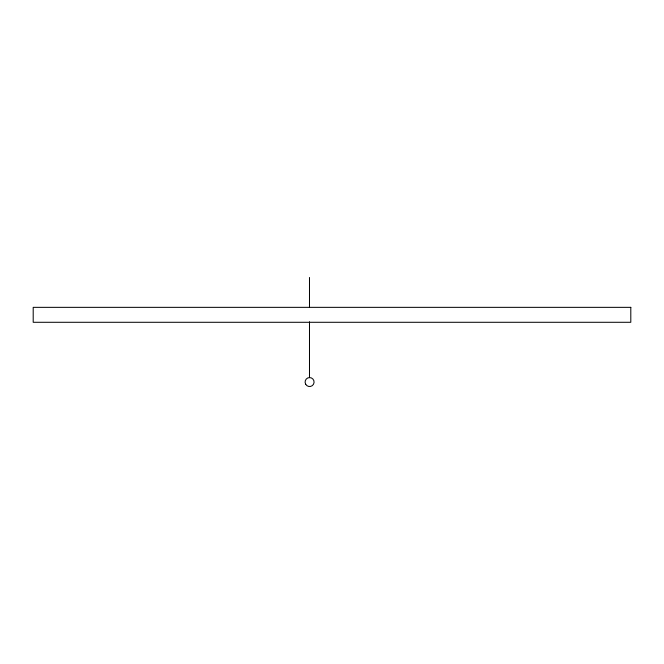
<?xml version="1.0" encoding="UTF-8"?>
<svg xmlns="http://www.w3.org/2000/svg" width="664" height="664" viewBox="0 0 664 664"><rect width="100%" height="100%" fill="white"/><g stroke="black" fill="none" stroke-linecap="round" stroke-linejoin="round"><path stroke-width="1" d="M309.49 277.469L309.49 307.349M309.49 321.774L309.49 377.675M630.8 307.349L33.2 307.349L33.2 322.289L630.8 322.289L630.8 307.349M305.706 384.29A4.482 4.482 0 0 0 313.474 384.29A4.482 4.482 0 0 0 309.59 377.567A4.482 4.482 0 0 0 305.706 384.29"/></g></svg>
